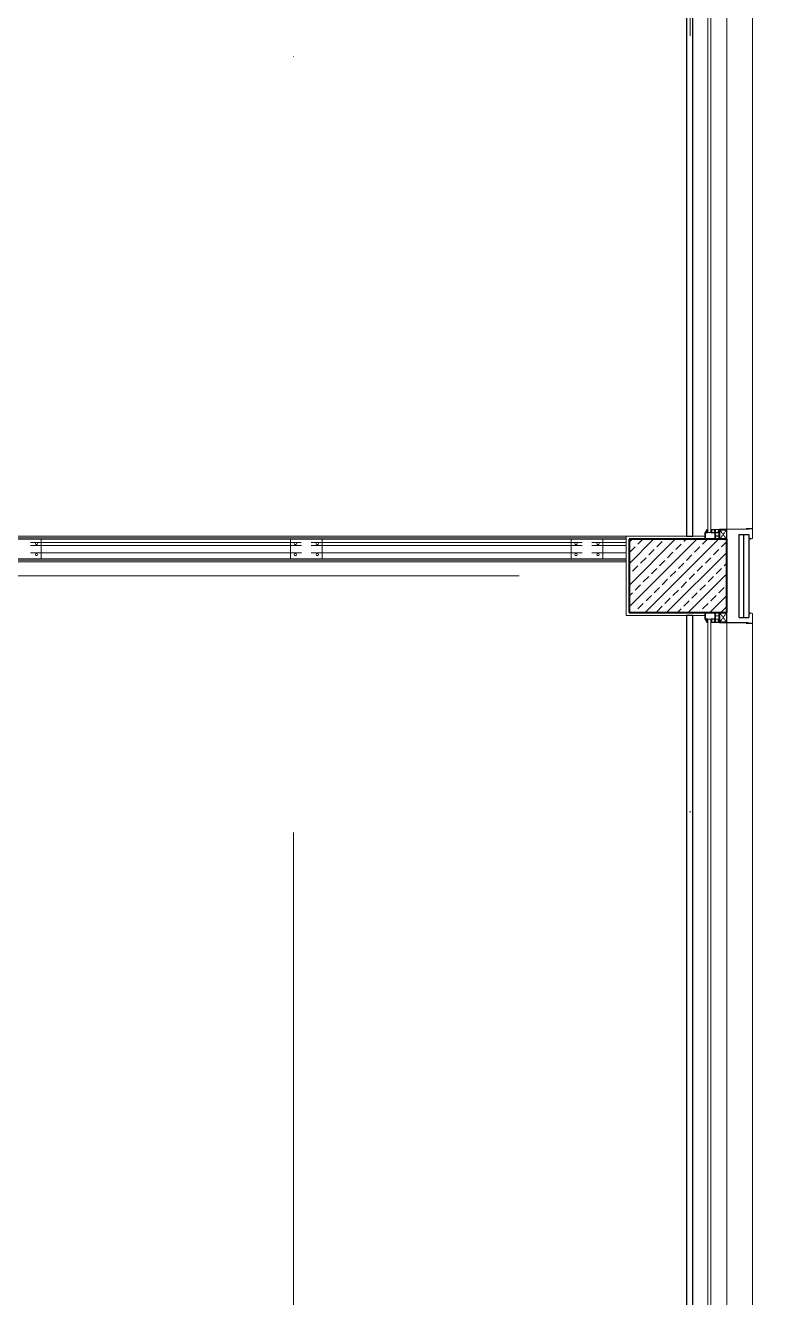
# Model space of a CAD drawing. Header units: centimetres. Extents: x 405464 to 563355, y 50011 to 66875.
# Drawn here: x 517754 to 518360, y 55779 to 56820 of the extents above; entities that cross this region are included whole.
import ezdxf
from ezdxf.enums import TextEntityAlignment as Align

# ---------------------------------------------------------------- set-up
doc = ezdxf.new("R2010")
doc.units = ezdxf.units.CM
doc.linetypes.add('DASHDOT', pattern=[25.4, 12.7, -6.35, 0, -6.35])
doc.linetypes.add('M00$0$CENTER', pattern=[50.8, 31.75, -6.35, 6.35, -6.35])
doc.layers.get('0').update_dxf_attribs({"lineweight": 9})
for name, color, linetype, lineweight in [('0-KRCN-MİMARİ-220526', 8, 'Continuous', 9), ('A_Aks', 30, 'DASHDOT', 9), ('A_Betonarme', 6, 'Continuous', 40), ('A_Betonarme_Tarama', 254, 'Continuous', 9), ('A_Pencere Doğrama-Ex', 140, 'Continuous', 15), ('DV_Alcipan_Ylt', 93, 'BATTING', 9), ('DV_Siva', 30, 'Continuous', 9), ('G_0.09', 254, 'Continuous', 9), ('G_0.13', 145, 'Continuous', 13), ('GC_Cephe_Sandvic_Panel', 151, 'Continuous', 25), ('M00$0$D_Merkez', 51, 'M00$0$CENTER', 13), ('M00$0$D_Profil', 155, 'Continuous', 15), ('M00_Mahal_No$0$MH_Alan', 51, 'Continuous', 9), ('MR_Korkuluk', 131, 'Continuous', 25)]:
    doc.layers.add(name, color=color, linetype=linetype, lineweight=lineweight)
doc.layers.add('DV_alçıpanel_duvar_yeni', color=1, linetype='Continuous', lineweight=20, true_color=0xff0000)
doc.layers.add('M_GOR-4', color=134, linetype='Continuous')
doc.styles.add('M00_Mahal_No$0$Kalin01', font='swissk.ttf')
doc.styles.add('M00_Mahal_No$0$Normal', font='swiss.ttf')
doc.styles.add('MAHAL', font='swissc.ttf')
doc.linetypes.add('BATTING', pattern='A,0.0001,-0.1,[134,ltypeshp.shx,S=0.1,R=0,X=-0.1,Y=0],-0.2,[134,ltypeshp.shx,S=0.1,R=180,X=0.1,Y=0],-0.1', length=0.4001)

# ---------------------------------------------------------------- blocks, each defined once
blk = doc.blocks.new('1_etap')
at = {"color": 8}
for p, q in [((1424.4, 4614.5), (1424.4, 4085.5)), ((1426.9, 4085.5), (1426.9, 4614.5)), ((1422.1, 4080.1), (1422.1, 4085.3)), ((1422.2, 4085.6), (1423.6, 4088)), ((1423, 4086.6), (1422.4, 4085.6)), ((1422.4, 4085.2), (1422.4, 4081)), ((1422.5, 4085.5), (1423.5, 4085.5)), ((1424.2, 4085.2), (1422.5, 4085.2)), ((1423.4, 4087.3), (1423.2, 4086.8)), ((1423.6, 4086.7), (1423.6, 4087.3)), ((1423.6, 4085.6), (1423.6, 4086.4)), ((1423.7, 4088), (1424, 4088)), ((1423.8, 4087.8), (1423.8, 4087.1)), ((1423.8, 4086.8), (1423.8, 4085.5)), ((1423.9, 4087.8), (1423.9, 4087.8)), ((1423.9, 4087.8), (1423.9, 4087.8)), ((1423.9, 4087.8), (1423.9, 4087.1)), ((1423.9, 4087.6), (1423.9, 4087.8)), ((1423.9, 4087.1), (1423.9, 4087.3)), ((1423.9, 4087.1), (1423.9, 4087.1)), ((1423.9, 4087.1), (1423.9, 4087.1)), ((1424, 4086.9), (1423.9, 4086.9)), ((1424, 4086.8), (1423.9, 4086.8)), ((1423.9, 4086.8), (1423.9, 4086.3)), ((1423.9, 4086.3), (1424, 4086.3)), ((1424, 4086.1), (1423.9, 4086.1)), ((1423.9, 4086.1), (1423.9, 4085.5)), ((1423.9, 4085.5), (1424, 4085.5)), ((1423.9, 4085.5), (1424, 4085.5)), ((1424.4, 4087.9), (1424, 4087.6)), ((1424, 4087.7), (1424, 4087.8)), ((1424, 4087.7), (1424, 4087.7)), ((1424, 4087.3), (1424.4, 4087)), ((1424, 4087.2), (1424, 4087.2)), ((1424, 4087.1), (1424, 4087.2)), ((1424, 4086.5), (1424, 4086.8)), ((1424, 4086.7), (1424, 4086.8)), ((1424.3, 4086.5), (1424, 4086.5)), ((1424, 4085.9), (1424.3, 4085.9)), ((1424, 4085.5), (1424, 4085.8)), ((1424, 4085.5), (1424, 4085.7)), ((1424.1, 4087.9), (1424.1, 4087.7)), ((1424.1, 4087.2), (1424.1, 4087.1)), ((1424.1, 4087), (1424.2, 4087)), ((1424.2, 4086.6), (1424.1, 4086.6)), ((1424.1, 4086.2), (1424.1, 4086.1)), ((1424.1, 4085.8), (1424.2, 4085.8)), ((1424.2, 4086.9), (1424.2, 4086.7)), ((1424.2, 4085.7), (1424.2, 4085.5)), ((1424.2, 4085.5), (1424.2, 4085.5)), ((1424.2, 4085.5), (1424.2, 4085.2)), ((1424.4, 4085.5), (1426.9, 4085.5)), ((1427.4, 4087.6), (1427, 4087.9)), ((1427, 4087), (1427.4, 4087.3)), ((1427.1, 4086.7), (1427.1, 4086.9)), ((1427.3, 4086.5), (1427.1, 4086.5)), ((1427.1, 4085.9), (1427.3, 4085.9)), ((1427.1, 4085.5), (1427.1, 4085.7)), ((1427.1, 4085.5), (1427.1, 4085.5)), ((1427.1, 4085.2), (1427.1, 4085.5)), ((1430.2, 4085.2), (1427.1, 4085.2)), ((1427.2, 4087), (1427.2, 4087)), ((1427.3, 4086.6), (1427.2, 4086.6)), ((1427.2, 4085.8), (1427.3, 4085.8)), ((1427.3, 4088), (1430.5, 4088)), ((1427.3, 4087.7), (1427.3, 4087.9)), ((1427.3, 4087.7), (1427.3, 4087.7)), ((1427.3, 4087.2), (1427.3, 4087.2)), ((1427.3, 4087.1), (1427.3, 4087.2)), ((1427.5, 4086.9), (1427.3, 4086.9)), ((1427.3, 4086.8), (1427.3, 4086.7)), ((1427.3, 4086.3), (1427.5, 4086.3)), ((1427.3, 4086.1), (1427.3, 4086.3)), ((1427.5, 4086.1), (1427.3, 4086.1)), ((1427.3, 4085.7), (1427.3, 4085.5)), ((1427.3, 4085.5), (1427.5, 4085.5)), ((1427.5, 4087.8), (1427.4, 4087.8)), ((1427.5, 4087.8), (1427.4, 4087.8)), ((1427.4, 4087.8), (1427.4, 4087.7)), ((1427.4, 4087.8), (1427.4, 4087.6)), ((1427.4, 4087.3), (1427.4, 4087.1)), ((1427.4, 4087.2), (1427.4, 4087.1)), ((1427.4, 4087.1), (1427.5, 4087.1)), ((1427.4, 4087.1), (1427.5, 4087.1)), ((1427.5, 4086.8), (1427.4, 4086.8)), ((1427.4, 4086.8), (1427.4, 4086.5)), ((1427.4, 4085.9), (1427.4, 4085.5)), ((1427.4, 4085.5), (1427.5, 4085.5)), ((1427.5, 4087.1), (1427.5, 4087.8)), ((1427.5, 4087.1), (1427.5, 4087.8)), ((1427.5, 4086.3), (1427.5, 4086.8)), ((1427.5, 4085.5), (1427.5, 4086.8)), ((1427.5, 4085.5), (1427.5, 4086.1)), ((1427.7, 4087.7), (1427.7, 4085.6)), ((1429.7, 4087.8), (1427.8, 4087.8)), ((1427.8, 4085.5), (1429.7, 4085.5)), ((1429.8, 4087.1), (1430, 4087.1)), ((1429.8, 4085.5), (1429.8, 4087.1)), ((1430.5, 4086.9), (1430, 4086.9)), ((1430, 4086.9), (1430, 4085.5)), ((1430, 4085.5), (1430.3, 4085.5)), ((1430.1, 4087.2), (1430.1, 4087.2)), ((1430.5, 4086.2), (1430.1, 4086.2)), ((1430.1, 4086.2), (1430.1, 4085.6)), ((1430.1, 4085.6), (1430.2, 4085.6)), ((1430.3, 4086.1), (1430.5, 4086.1)), ((1430.3, 4085.6), (1430.3, 4086)), ((1430.3, 4081), (1430.3, 4085.2)), ((1430.4, 4086), (1430.5, 4086)), ((1430.4, 4085.5), (1430.4, 4085.9)), ((1430.6, 4087.9), (1430.6, 4086.3)), ((1430.6, 4086), (1430.6, 4080.1)), ((1433.5, 4088), (1430.7, 4088)), ((1430.7, 4085.6), (1430.7, 4087.8)), ((1430.7, 4082.8), (1430.7, 4085.2)), ((1430.7, 4080.2), (1430.7, 4082.5)), ((1430.8, 4087.9), (1433.4, 4087.9)), ((1432.8, 4085.5), (1430.8, 4085.5)), ((1430.8, 4085.4), (1433.2, 4085.4)), ((1433.4, 4082.7), (1430.8, 4082.7)), ((1430.8, 4082.6), (1433.4, 4082.6)), ((1433.4, 4087), (1432.9, 4087)), ((1432.9, 4087), (1432.9, 4085.5)), ((1433, 4086.9), (1433.5, 4086.9)), ((1433, 4085.5), (1433, 4086.9)), ((1433.3, 4085.5), (1433, 4085.5)), ((1433.2, 4085.4), (1433.2, 4085.4)), ((1433.2, 4085.4), (1433.4, 4085.4)), ((1433.5, 4086), (1433.4, 4086)), ((1433.4, 4085.9), (1433.4, 4085.5)), ((1433.5, 4087.8), (1433.5, 4087.1)), ((1433.5, 4085.3), (1433.5, 4082.8)), ((1433.5, 4082.5), (1433.5, 4080.2)), ((1433.6, 4088), (1433.6, 4085.9)), ((1433.6, 4087), (1433.6, 4087.9)), ((1433.6, 4080.1), (1433.6, 4085.9)), ((1457.5, 4088.3), (1433.9, 4088.3)), ((1433.9, 4088.3), (1433.9, 4083.2)), ((1433.9, 4083.2), (1434, 4083.2)), ((1434, 4083.2), (1434, 4088.2)), ((1434, 4088.2), (1457.5, 4088.2)), ((1455.8, 4088.5), (1455.8, 4088.4)), ((1461, 4088.7), (1455.9, 4088.7)), ((1460.9, 4088.6), (1455.9, 4088.6)), ((1455.9, 4088.5), (1455.9, 4088.4)), ((1455.9, 4088.4), (1456.8, 4088.4)), ((1455.9, 4088.3), (1456.8, 4088.3)), ((1457.5, 4088.6), (1456.2, 4088.6)), ((1456.2, 4088.4), (1456.2, 4088.6)), ((1456.2, 4088.4), (1457.5, 4088.4)), ((1456.8, 4088.4), (1456.8, 4088.3)), ((1457.5, 4088.4), (1457.5, 4088.3)), ((1457.6, 4088.3), (1457.6, 4088.4)), ((1458, 4082.8), (1458, 4080.3)), ((1458.1, 4082.8), (1458, 4082.8)), ((1458.1, 4082.8), (1458.1, 4080.3)), ((1460.9, 4080.8), (1460.9, 4088.6)), ((1461, 4080.7), (1461, 4088.7)), ((1430.5, 4080), (1422.2, 4080)), ((1423.1, 4080.4), (1425.6, 4080.4)), ((1425.6, 4080.4), (1425.6, 4080.3)), ((1425.6, 4080.4), (1429.6, 4080.4)), ((1425.6, 4080.3), (1425.6, 4080.4)), ((1430.7, 4080), (1433.5, 4080)), ((1433.4, 4080.1), (1430.8, 4080.1)), ((1458, 4080), (1458.1, 4079.9)), ((1459.1, 4080.5), (1458.1, 4080.2)), ((1458.2, 4079.9), (1460.9, 4080.8)), ((1458.2, 4080.3), (1459.5, 4080.8)), ((1458.2, 4080.2), (1459.6, 4080.7)), ((1459.1, 4080.4), (1458.2, 4080.1)), ((1458.2, 4080), (1458.2, 4079.9)), ((1458.3, 4079.8), (1461, 4080.7)), ((1459.6, 4080.5), (1458.7, 4080.2)), ((1459.6, 4080.4), (1458.7, 4080.1)), ((1458.7, 4080.1), (1458.7, 4080.2)), ((1459.1, 4080.4), (1459.1, 4080.5)), ((1459.6, 4080.6), (1459.6, 4080.5)), ((1459.7, 4080.7), (1459.7, 4080.6)), ((1422.1, 4014.7), (1422.1, 4019.9)), ((1422.2, 4020), (1430.5, 4020)), ((1425.6, 4019.6), (1423.1, 4019.6)), ((1425.6, 4019.6), (1425.6, 4019.7)), ((1425.6, 4019.7), (1425.6, 4019.6)), ((1429.6, 4019.6), (1425.6, 4019.6)), ((1430.6, 4014), (1430.6, 4019.9)), ((1430.7, 4020), (1433.5, 4020)), ((1430.7, 4019.8), (1430.7, 4017.5)), ((1433.4, 4019.9), (1430.8, 4019.9)), ((1433.5, 4017.5), (1433.5, 4019.8)), ((1433.6, 4019.9), (1433.6, 4014)), ((1458, 4020), (1458.1, 4020.1)), ((1458, 4017.2), (1458, 4019.6)), ((1459.1, 4019.5), (1458.1, 4019.8)), ((1458.1, 4017.2), (1458.1, 4019.6)), ((1458.2, 4019.9), (1458.2, 4020)), ((1458.2, 4020), (1460.9, 4019.2)), ((1459.1, 4019.6), (1458.2, 4019.9)), ((1458.2, 4019.7), (1459.6, 4019.3)), ((1458.2, 4019.6), (1459.5, 4019.2)), ((1458.3, 4020.2), (1461, 4019.2)), ((1459.6, 4019.5), (1458.7, 4019.9)), ((1458.7, 4019.9), (1458.7, 4019.7)), ((1459.6, 4019.4), (1458.7, 4019.7)), ((1459.1, 4019.6), (1459.1, 4019.5)), ((1459.6, 4019.3), (1459.6, 4019.4)), ((1459.7, 4019.3), (1459.7, 4019.4)), ((1461, 4019.2), (1461, 4011.2)), ((1423.6, 4012), (1422.2, 4014.4)), ((1422.4, 4019), (1422.4, 4014.8)), ((1422.4, 4014.4), (1423, 4013.4)), ((1422.5, 4014.8), (1424.2, 4014.8)), ((1423.5, 4014.5), (1422.5, 4014.5)), ((1423.2, 4013.2), (1423.4, 4012.7)), ((1423.6, 4013.6), (1423.6, 4014.4)), ((1423.6, 4012.7), (1423.6, 4013.3)), ((1424, 4012), (1423.7, 4012)), ((1423.8, 4014.5), (1423.8, 4013.2)), ((1423.9, 4014.5), (1423.8, 4014.5)), ((1423.8, 4013.9), (1424, 4013.9)), ((1424, 4013.7), (1423.8, 4013.7)), ((1423.8, 4013.2), (1423.9, 4013.2)), ((1423.8, 4012.9), (1423.8, 4012.2)), ((1423.8, 4012.9), (1423.8, 4012.2)), ((1423.9, 4012.9), (1423.8, 4012.9)), ((1423.8, 4012.2), (1423.9, 4012.2)), ((1423.9, 4014.1), (1423.9, 4014.5)), ((1424, 4014.5), (1423.9, 4014.5)), ((1423.9, 4013.2), (1423.9, 4013.5)), ((1423.9, 4013.1), (1424, 4013.1)), ((1424.3, 4013), (1423.9, 4012.7)), ((1423.9, 4012.7), (1423.9, 4012.9)), ((1423.9, 4012.9), (1423.9, 4012.9)), ((1423.9, 4012.4), (1424.3, 4012.1)), ((1423.9, 4012.2), (1423.9, 4012.4)), ((1423.9, 4012.2), (1423.9, 4012.2)), ((1424, 4014.3), (1424, 4014.5)), ((1424.2, 4014.1), (1424, 4014.1)), ((1424, 4013.9), (1424, 4013.7)), ((1424, 4013.5), (1424.2, 4013.5)), ((1424, 4013.2), (1424, 4013.3)), ((1424, 4012.8), (1424, 4012.9)), ((1424, 4012.8), (1424, 4012.8)), ((1424, 4012.2), (1424, 4012.3)), ((1424, 4012.3), (1424, 4012.3)), ((1424.2, 4014.2), (1424.1, 4014.2)), ((1424.1, 4013.4), (1424.2, 4013.4)), ((1424.2, 4013), (1424.1, 4013)), ((1424.1, 4012.9), (1424.1, 4012.8)), ((1424.1, 4012.3), (1424.1, 4012)), ((1424.2, 4014.8), (1424.2, 4014.5)), ((1424.2, 4014.5), (1424.2, 4014.3)), ((1424.2, 4014.5), (1424.2, 4014.5)), ((1424.2, 4013.3), (1424.2, 4013.1)), ((1426.9, 4014.5), (1424.4, 4014.5)), ((1424.4, 4014.5), (1424.4, 3335.5)), ((1426.9, 3335.5), (1426.9, 4014.5)), ((1427.3, 4014.1), (1427, 4014.1)), ((1427, 4013.5), (1427.3, 4013.5)), ((1427.4, 4012.7), (1427, 4013)), ((1427, 4012.1), (1427.4, 4012.4)), ((1427.1, 4014.8), (1430.2, 4014.8)), ((1427.1, 4014.5), (1427.1, 4014.8)), ((1427.1, 4014.5), (1427.1, 4014.5)), ((1427.1, 4014.3), (1427.1, 4014.5)), ((1427.1, 4013.1), (1427.1, 4013.3)), ((1427.3, 4014.2), (1427.2, 4014.2)), ((1427.2, 4013.4), (1427.3, 4013.4)), ((1427.2, 4013), (1427.2, 4013)), ((1427.5, 4014.5), (1427.3, 4014.5)), ((1427.5, 4014.5), (1427.3, 4014.5)), ((1427.3, 4014.5), (1427.3, 4014.3)), ((1427.3, 4014.5), (1427.3, 4014.2)), ((1427.3, 4013.9), (1427.5, 4013.9)), ((1427.3, 4013.7), (1427.3, 4013.9)), ((1427.5, 4013.7), (1427.3, 4013.7)), ((1427.3, 4013.5), (1427.3, 4013.2)), ((1427.3, 4013.3), (1427.3, 4013.2)), ((1427.3, 4013.2), (1427.5, 4013.2)), ((1427.3, 4013.1), (1427.5, 4013.1)), ((1427.3, 4012.8), (1427.3, 4012.9)), ((1427.3, 4012.8), (1427.3, 4012.8)), ((1427.3, 4012.3), (1427.3, 4012.3)), ((1427.3, 4012), (1427.3, 4012.3)), ((1430.5, 4012), (1427.3, 4012)), ((1427.5, 4012.9), (1427.4, 4012.9)), ((1427.5, 4012.9), (1427.4, 4012.9)), ((1427.4, 4012.9), (1427.4, 4012.8)), ((1427.4, 4012.9), (1427.4, 4012.7)), ((1427.4, 4012.4), (1427.4, 4012.2)), ((1427.4, 4012.3), (1427.4, 4012.2)), ((1427.4, 4012.2), (1427.5, 4012.2)), ((1427.4, 4012.2), (1427.5, 4012.2)), ((1427.5, 4013.9), (1427.5, 4014.5)), ((1427.5, 4013.2), (1427.5, 4014.5)), ((1427.5, 4013.2), (1427.5, 4013.7)), ((1427.5, 4012.2), (1427.5, 4012.9)), ((1427.5, 4012.2), (1427.5, 4012.9)), ((1427.7, 4014.4), (1427.7, 4012.3)), ((1429.7, 4014.5), (1427.8, 4014.5)), ((1427.8, 4012.2), (1429.7, 4012.2)), ((1429.8, 4012.9), (1429.8, 4014.5)), ((1430, 4012.9), (1429.8, 4012.9)), ((1430.3, 4014.5), (1430, 4014.5)), ((1430, 4014.5), (1430, 4013.1)), ((1430, 4013.1), (1430.5, 4013.1)), ((1430.1, 4014.4), (1430.2, 4014.4)), ((1430.1, 4013.8), (1430.1, 4014.4)), ((1430.5, 4013.7), (1430.1, 4013.7)), ((1430.1, 4012.8), (1430.1, 4012.8)), ((1430.3, 4014.8), (1430.3, 4019)), ((1430.3, 4014.4), (1430.3, 4014)), ((1430.3, 4013.9), (1430.5, 4013.9)), ((1430.4, 4014), (1430.4, 4014.5)), ((1430.5, 4014), (1430.4, 4014)), ((1430.6, 4012.1), (1430.6, 4013.7)), ((1430.7, 4017.2), (1430.7, 4014.8)), ((1430.7, 4014.4), (1430.7, 4012.2)), ((1433.5, 4012), (1430.7, 4012)), ((1430.8, 4017.4), (1433.4, 4017.4)), ((1433.4, 4017.3), (1430.8, 4017.3)), ((1430.8, 4014.6), (1433.2, 4014.6)), ((1432.8, 4014.5), (1430.8, 4014.5)), ((1430.8, 4012.1), (1433.4, 4012.1)), ((1432.9, 4013), (1432.9, 4014.5)), ((1433.4, 4013), (1432.9, 4013)), ((1433.3, 4014.5), (1433, 4014.5)), ((1433, 4014.5), (1433, 4013.1)), ((1433, 4013.1), (1433.5, 4013.1)), ((1433.2, 4014.6), (1433.2, 4014.6)), ((1433.2, 4014.6), (1433.4, 4014.6)), ((1433.4, 4014), (1433.4, 4014.5)), ((1433.5, 4014), (1433.4, 4014)), ((1433.5, 4014.7), (1433.5, 4017.2)), ((1433.5, 4012.2), (1433.5, 4012.9)), ((1433.6, 4012), (1433.6, 4014)), ((1433.6, 4013), (1433.6, 4012.1)), ((1433.9, 4011.7), (1433.9, 4016.8)), ((1433.9, 4016.8), (1434, 4016.8)), ((1457.5, 4011.7), (1433.9, 4011.7)), ((1434, 4016.8), (1434, 4011.8)), ((1434, 4011.8), (1457.5, 4011.8)), ((1455.8, 4011.4), (1455.8, 4011.5)), ((1455.9, 4011.6), (1456.8, 4011.6)), ((1455.9, 4011.4), (1455.9, 4011.5)), ((1455.9, 4011.5), (1456.8, 4011.5)), ((1460.9, 4011.4), (1455.9, 4011.4)), ((1461, 4011.2), (1455.9, 4011.2)), ((1456.2, 4011.5), (1457.5, 4011.5)), ((1456.2, 4011.5), (1456.2, 4011.4)), ((1457.5, 4011.4), (1456.2, 4011.4)), ((1456.8, 4011.5), (1456.8, 4011.6)), ((1457.5, 4011.5), (1457.5, 4011.6)), ((1457.6, 4011.6), (1457.6, 4011.5)), ((1458.1, 4017.2), (1458, 4017.2)), ((1460.9, 4019.2), (1460.9, 4011.4))]:
    blk.add_line(p, q, dxfattribs=at)
at = {"color": 8, "linetype": 'DASHDOT', "ltscale": 100}
blk.add_line((1461, 4142.7), (1461, 4118.4), dxfattribs=at)
at = {"color": 8, "linetype": 'Continuous'}
for p, q in [((1422.1, 4081.7), (1422.4, 4081.3)), ((1423.4, 4080.4), (1423.8, 4080))]:
    blk.add_line(p, q, dxfattribs=at)
at = {"color": 8, "ltscale": 40}
for points in [[(1440, 4087.9), (1440, 4079.9), (1434, 4079.9), (1434, 4087.9)], [(1440, 4012), (1440, 4020), (1434, 4020), (1434, 4012)]]:
    blk.add_lwpolyline(points, close=True, dxfattribs=at)
at = {"color": 8}
for centre, radius, start, end in [((1422.6, 4085.3), 0.5, 149.04, 180), ((1422.5, 4085.6), 0.1, 149.04, 270), ((1422.5, 4085.2), 0.1, 90, 180), ((1423, 4086.5), 0.05, 67.6639, 149.04), ((1423.4, 4086.7), 0.25, 149.04, 193.2615), ((1423.1, 4086.6), 0.05, 247.6639, 13.2615), ((1423.5, 4087.3), 0.1, 0, 149.04), ((1423.6, 4086.5), 0.05, 135.5068, 261.9522), ((1423.5, 4085.6), 0.1, 270, 0), ((1423.7, 4087.9), 0.1, 90, 149.04), ((1423.4, 4086.7), 0.25, 315.5068, 0), ((1423.6, 4086.4), 0.05, 0, 81.9522), ((1423.9, 4087.8), 0.03, 90, 180), ((1423.9, 4087.1), 0.03, 180, 270), ((1423.9, 4086.8), 0.03, 90, 180), ((1423.9, 4085.5), 0.03, 180, 270), ((1423.9, 4087.8), 0.03, 0, 90), ((1424, 4087.6), 0.02, 180, 305), ((1424, 4087.3), 0.02, 55, 180), ((1423.9, 4087.1), 0.03, 270, 0), ((1424, 4087.9), 0.05, 0, 90), ((1424, 4087.7), 0.03, 180, 270), ((1424, 4087.7), 0.03, 270, 0), ((1424, 4087.2), 0.03, 0, 90), ((1424, 4087.2), 0.03, 90, 180), ((1424, 4086.8), 0.03, 0, 90), ((1424.1, 4086.7), 0.03, 180, 270), ((1424, 4086.5), 0.03, 180, 270), ((1424, 4086.2), 0.03, 0, 90), ((1424, 4086.1), 0.03, 270, 0), ((1424, 4085.8), 0.03, 90, 180), ((1424.1, 4085.7), 0.03, 90, 180), ((1424, 4085.5), 0.03, 270, 0), ((1424.2, 4087.1), 0.1, 180, 225), ((1424.1, 4086.9), 0.05, 0, 45), ((1424.2, 4086.7), 0.03, 270, 0), ((1424.2, 4085.7), 0.03, 0, 90), ((1422.3, 4086.2), 2, 351.3731, 8.6269), ((1424.4, 4087.8), 0.02, 16.0828, 125), ((1423, 4087.4), 1.5, 343.9172, 16.0828), ((1424.4, 4087), 0.02, 235, 343.9172), ((1428.4, 4087.4), 1.5, 163.9172, 196.0828), ((1427, 4087.8), 0.02, 55, 163.9172), ((1427, 4087), 0.02, 196.0828, 305), ((1429, 4086.2), 2, 171.3731, 188.6269), ((1427.2, 4086.9), 0.05, 135, 180), ((1427.2, 4086.7), 0.03, 180, 270), ((1427.2, 4085.7), 0.03, 90, 180), ((1427.2, 4087.1), 0.1, 315, 0), ((1427.3, 4087.9), 0.05, 90, 180), ((1427.3, 4087.7), 0.03, 180, 270), ((1427.3, 4087.7), 0.03, 270, 0), ((1427.3, 4087.2), 0.03, 0, 90), ((1427.3, 4087.2), 0.03, 90, 180), ((1427.3, 4086.8), 0.03, 90, 180), ((1427.3, 4086.7), 0.03, 270, 0), ((1427.3, 4086.5), 0.03, 270, 0), ((1427.3, 4086.3), 0.03, 90, 180), ((1427.3, 4086.1), 0.03, 180, 270), ((1427.3, 4085.9), 0.03, 0, 90), ((1427.3, 4085.7), 0.03, 0, 90), ((1427.3, 4085.5), 0.03, 180, 270), ((1427.4, 4087.8), 0.03, 90, 180), ((1427.4, 4087.6), 0.02, 235, 0), ((1427.4, 4087.3), 0.02, 0, 125), ((1427.4, 4087.1), 0.03, 180, 270), ((1427.5, 4087.8), 0.03, 0, 90), ((1427.5, 4087.1), 0.03, 270, 0), ((1427.5, 4086.8), 0.03, 0, 90), ((1427.5, 4085.5), 0.03, 270, 0), ((1427.8, 4087.7), 0.1, 90, 180), ((1427.8, 4085.6), 0.1, 180, 270), ((1429.7, 4087.8), 0.05, 333.6122, 90), ((1430.1, 4087.6), 0.4, 153.6122, 180), ((1429.8, 4087.6), 0.075, 180, 0), ((1429.7, 4085.5), 0.05, 270, 0), ((1429.8, 4087.1), 0.05, 90, 180), ((1430.1, 4087.6), 0.25, 270, 180), ((1430, 4087.2), 0.05, 270, 0), ((1430, 4086.9), 0.05, 90, 180), ((1430, 4085.5), 0.05, 180, 270), ((1430.1, 4087.2), 0.075, 90, 180), ((1430.1, 4086.2), 0.05, 90, 180), ((1430.1, 4085.6), 0.05, 180, 270), ((1430.2, 4085.6), 0.05, 270, 0), ((1430.2, 4085.2), 0.1, 0, 90), ((1430.3, 4086), 0.05, 90, 180), ((1430.3, 4085.5), 0.05, 270, 0), ((1430.4, 4085.9), 0.05, 90, 180), ((1430.5, 4087.9), 0.1, 0, 90), ((1430.5, 4087), 0.05, 270, 0), ((1430.5, 4086.3), 0.05, 270, 0), ((1430.5, 4086), 0.05, 0, 90), ((1430.5, 4085.9), 0.05, 0, 90), ((1430.7, 4087.9), 0.1, 90, 180), ((1430.8, 4087.8), 0.1, 90, 180), ((1430.8, 4085.6), 0.1, 180, 270), ((1430.8, 4085.2), 0.1, 90, 180), ((1430.8, 4082.8), 0.1, 180, 270), ((1430.8, 4082.5), 0.1, 90, 180), ((1432.8, 4085.5), 0.05, 270, 0), ((1432.9, 4087), 0.05, 90, 180), ((1433, 4086.9), 0.05, 90, 180), ((1433, 4085.5), 0.05, 180, 270), ((1433.2, 4085.4), 0.015, 180, 0), ((1433.2, 4085.4), 0.015, 180, 0), ((1433.3, 4085.5), 0.05, 270, 0), ((1433.4, 4087.8), 0.1, 0, 90), ((1433.4, 4087.1), 0.05, 270, 0), ((1433.4, 4085.9), 0.05, 90, 180), ((1433.4, 4085.3), 0.05, 0, 90), ((1433.4, 4082.8), 0.1, 270, 0), ((1433.4, 4082.5), 0.1, 0, 90), ((1433.5, 4087.9), 0.1, 0, 90), ((1433.5, 4087), 0.05, 270, 0), ((1433.5, 4085.9), 0.05, 0, 90), ((1455.9, 4088.5), 0.15, 90, 180), ((1455.9, 4088.4), 0.15, 180, 270), ((1455.9, 4088.5), 0.03, 90, 180), ((1455.9, 4088.4), 0.03, 180, 270), ((1457.5, 4088.4), 0.15, 360, 90), ((1457.5, 4088.4), 0.03, 360, 90), ((1457.5, 4088.3), 0.03, 270, 0), ((1457.5, 4088.3), 0.15, 270, 0), ((1422.2, 4080.1), 0.1, 180, 270), ((1422.5, 4081), 0.05, 180, 296.3878), ((1422.7, 4080.6), 0.25, 90, 0), ((1422.7, 4080.6), 0.4, 90, 116.3878), ((1422.7, 4080.9), 0.075, 270, 90), ((1423, 4080.6), 0.075, 0, 180), ((1422.7, 4080.6), 0.4, 333.6122, 0), ((1423.1, 4080.4), 0.05, 153.6122, 270), ((1429.7, 4080.6), 0.075, 0, 180), ((1430, 4080.6), 0.4, 180, 206.3878), ((1429.6, 4080.4), 0.05, 270, 26.3878), ((1430, 4080.6), 0.25, 180, 90), ((1430, 4080.6), 0.4, 63.6122, 90), ((1430, 4080.9), 0.075, 90, 270), ((1430.2, 4081), 0.05, 243.6122, 0), ((1430.5, 4080.1), 0.1, 270, 0), ((1430.7, 4080.1), 0.1, 180, 270), ((1430.8, 4080.2), 0.1, 180, 270), ((1433.4, 4080.2), 0.1, 270, 0), ((1433.5, 4080.1), 0.1, 270, 0), ((1458.1, 4080.3), 0.15, 180, 288.4349), ((1458.2, 4080), 0.15, 108.4349, 198.4349), ((1458.1, 4080.3), 0.03, 180, 288.4349), ((1458.2, 4079.9), 0.15, 198.4349, 288.4349), ((1458.2, 4080), 0.03, 108.4349, 198.4349), ((1458.2, 4079.9), 0.03, 198.4349, 288.4349), ((1459.6, 4080.6), 0.15, 18.4349, 108.4349), ((1459.6, 4080.6), 0.03, 18.4349, 108.4349), ((1459.6, 4080.5), 0.15, 288.4349, 18.4349), ((1459.6, 4080.5), 0.03, 288.4349, 18.4349), ((1422.2, 4019.9), 0.1, 90, 180), ((1422.7, 4019.4), 0.25, 0, 270), ((1423, 4019.4), 0.075, 180, 0), ((1422.7, 4019.4), 0.4, 0, 26.3878), ((1423.1, 4019.6), 0.05, 90, 206.3878), ((1430, 4019.4), 0.4, 153.6122, 180), ((1429.6, 4019.6), 0.05, 333.6122, 90), ((1429.7, 4019.4), 0.075, 180, 0), ((1430, 4019.4), 0.25, 270, 180), ((1430.5, 4019.9), 0.1, 0, 90), ((1430.7, 4019.9), 0.1, 90, 180), ((1430.8, 4019.8), 0.1, 90, 180), ((1433.4, 4019.8), 0.1, 0, 90), ((1433.5, 4019.9), 0.1, 0, 90), ((1458.2, 4019.9), 0.15, 161.5651, 251.5651), ((1458.1, 4019.6), 0.15, 71.5651, 180), ((1458.2, 4020), 0.15, 71.5651, 161.5651), ((1458.1, 4019.6), 0.03, 71.5651, 180), ((1458.2, 4020), 0.03, 71.5651, 161.5651), ((1458.2, 4019.9), 0.03, 161.5651, 251.5651), ((1459.6, 4019.3), 0.15, 251.5651, 341.5651), ((1459.6, 4019.4), 0.15, 341.5651, 71.5651), ((1459.6, 4019.4), 0.03, 341.5651, 71.5651), ((1459.6, 4019.3), 0.03, 251.5651, 341.5651), ((1422.6, 4014.7), 0.5, 180, 210.96), ((1422.5, 4019), 0.05, 63.6122, 180), ((1422.5, 4014.8), 0.1, 180, 270), ((1422.5, 4014.4), 0.1, 90, 210.96), ((1422.7, 4019.4), 0.4, 243.6122, 270), ((1422.7, 4019.1), 0.075, 270, 90), ((1423, 4013.5), 0.05, 210.96, 292.3361), ((1423.1, 4013.4), 0.05, 346.7385, 112.3361), ((1423.4, 4013.3), 0.25, 166.7385, 210.96), ((1423.5, 4012.7), 0.1, 210.96, 0), ((1423.5, 4014.4), 0.1, 0, 90), ((1423.6, 4013.5), 0.05, 98.0478, 224.4932), ((1423.6, 4013.6), 0.05, 278.0478, 0), ((1423.4, 4013.3), 0.25, 0, 44.4932), ((1423.7, 4012.1), 0.1, 210.96, 270), ((1423.9, 4014.5), 0.03, 90, 180), ((1423.9, 4013.2), 0.03, 180, 270), ((1423.9, 4012.9), 0.03, 90, 180), ((1423.9, 4012.2), 0.03, 180, 270), ((1424, 4014.1), 0.03, 180, 270), ((1424, 4013.5), 0.03, 90, 180), ((1423.9, 4012.9), 0.03, 0, 90), ((1423.9, 4012.7), 0.02, 180, 305), ((1423.9, 4012.4), 0.02, 55, 180), ((1423.9, 4012.2), 0.03, 270, 0), ((1424, 4014.5), 0.03, 0, 90), ((1424.1, 4014.3), 0.03, 180, 270), ((1424, 4013.9), 0.03, 0, 90), ((1424, 4013.7), 0.03, 270, 0), ((1424.1, 4013.3), 0.03, 90, 180), ((1424, 4013.2), 0.03, 270, 0), ((1424, 4012.8), 0.03, 180, 270), ((1424, 4012.8), 0.03, 270, 0), ((1424, 4012.3), 0.03, 0, 90), ((1424, 4012.3), 0.03, 90, 180), ((1424, 4012), 0.05, 270, 0), ((1424.2, 4012.9), 0.1, 135, 180), ((1424.2, 4014.3), 0.03, 270, 0), ((1422.3, 4013.8), 2, 351.3731, 8.6269), ((1424.2, 4013.3), 0.03, 0, 90), ((1424.1, 4013.1), 0.05, 315, 0), ((1424.3, 4013), 0.02, 16.0906, 125), ((1424.3, 4012.2), 0.02, 235, 343.9094), ((1422.9, 4012.6), 1.5, 343.9094, 16.0906), ((1426.9, 4013), 0.02, 55, 163.9094), ((1428.4, 4012.6), 1.5, 163.9094, 196.0906), ((1426.9, 4012.2), 0.02, 196.0906, 305), ((1429, 4013.8), 2, 171.3731, 188.6269), ((1427.2, 4014.3), 0.03, 180, 270), ((1427.2, 4013.3), 0.03, 90, 180), ((1427.2, 4013.1), 0.05, 180, 225), ((1427.2, 4012.9), 0.1, 0, 45), ((1427.3, 4014.5), 0.03, 90, 180), ((1427.3, 4014.3), 0.03, 270, 0), ((1427.3, 4014.2), 0.03, 270, 0), ((1427.3, 4013.9), 0.03, 90, 180), ((1427.3, 4013.7), 0.03, 180, 270), ((1427.3, 4013.5), 0.03, 0, 90), ((1427.3, 4013.3), 0.03, 0, 90), ((1427.3, 4013.2), 0.03, 180, 270), ((1427.3, 4012.8), 0.03, 180, 270), ((1427.3, 4012.8), 0.03, 270, 0), ((1427.3, 4012.3), 0.03, 0, 90), ((1427.3, 4012.3), 0.03, 90, 180), ((1427.3, 4012), 0.05, 180, 270), ((1427.4, 4012.9), 0.03, 90, 180), ((1427.4, 4012.7), 0.02, 235, 0), ((1427.4, 4012.4), 0.02, 0, 125), ((1427.4, 4012.2), 0.03, 180, 270), ((1427.5, 4014.5), 0.03, 0, 90), ((1427.5, 4013.2), 0.03, 270, 0), ((1427.5, 4012.9), 0.03, 0, 90), ((1427.5, 4012.2), 0.03, 270, 0), ((1427.8, 4014.4), 0.1, 90, 180), ((1427.8, 4012.3), 0.1, 180, 270), ((1429.7, 4014.5), 0.05, 0, 90), ((1429.8, 4012.4), 0.075, 0, 180), ((1430.1, 4012.4), 0.4, 180, 206.3878), ((1429.7, 4012.2), 0.05, 270, 26.3878), ((1429.8, 4012.9), 0.05, 180, 270), ((1430.1, 4012.4), 0.25, 180, 90), ((1430, 4019.1), 0.075, 90, 270), ((1430, 4019.4), 0.4, 270, 296.3878), ((1430, 4014.5), 0.05, 90, 180), ((1430, 4013.1), 0.05, 180, 270), ((1430, 4012.8), 0.05, 0, 90), ((1430.1, 4014.4), 0.05, 90, 180), ((1430.1, 4013.8), 0.05, 180, 270), ((1430.1, 4012.8), 0.075, 180, 270), ((1430.2, 4019), 0.05, 0, 116.3878), ((1430.2, 4014.8), 0.1, 270, 0), ((1430.2, 4014.4), 0.05, 0, 90), ((1430.3, 4014.5), 0.05, 0, 90), ((1430.3, 4014), 0.05, 180, 270), ((1430.4, 4014), 0.05, 180, 270), ((1430.5, 4014), 0.05, 270, 0), ((1430.5, 4014), 0.05, 270, 0), ((1430.5, 4013.7), 0.05, 0, 90), ((1430.5, 4013), 0.05, 0, 90), ((1430.5, 4012.1), 0.1, 270, 0), ((1430.7, 4012.1), 0.1, 180, 270), ((1430.8, 4017.5), 0.1, 180, 270), ((1430.8, 4017.2), 0.1, 90, 180), ((1430.8, 4014.8), 0.1, 180, 270), ((1430.8, 4014.4), 0.1, 90, 180), ((1430.8, 4012.2), 0.1, 180, 270), ((1432.8, 4014.5), 0.05, 0, 90), ((1432.9, 4013), 0.05, 180, 270), ((1433, 4014.5), 0.05, 90, 180), ((1433, 4013.1), 0.05, 180, 270), ((1433.2, 4014.6), 0.015, 0, 180), ((1433.2, 4014.6), 0.015, 0, 180), ((1433.3, 4014.5), 0.05, 0, 90), ((1433.4, 4017.5), 0.1, 270, 0), ((1433.4, 4017.2), 0.1, 0, 90), ((1433.4, 4014.7), 0.05, 270, 0), ((1433.4, 4014), 0.05, 180, 270), ((1433.4, 4012.9), 0.05, 0, 90), ((1433.4, 4012.2), 0.1, 270, 0), ((1433.5, 4014), 0.05, 270, 0), ((1433.5, 4013), 0.05, 0, 90), ((1433.5, 4012.1), 0.1, 270, 0), ((1455.9, 4011.5), 0.15, 90, 180), ((1455.9, 4011.4), 0.15, 180, 270), ((1455.9, 4011.5), 0.03, 90, 180), ((1455.9, 4011.4), 0.03, 180, 270), ((1457.5, 4011.6), 0.15, 360, 90), ((1457.5, 4011.6), 0.03, 360, 90), ((1457.5, 4011.5), 0.03, 270, 0), ((1457.5, 4011.5), 0.15, 270, 0)]:
    blk.add_arc(centre, radius, start, end, dxfattribs=at)
at = {"layer": 'A_Aks', "color": 8, "ltscale": 100}
for p, q in [((1085, 2570), (1085, 5067)), ((1410, -588.1), (1410, 5067)), ((1410, -588.1), (1410, 5067)), ((0, 4050), (1911.9, 4050)), ((0, 4050), (1911.9, 4050))]:
    blk.add_line(p, q, dxfattribs=at)
at = {"layer": 'A_Betonarme', "color": 8}
for p, q in [((1440, 4080), (1360, 4080)), ((1360, 4080), (1360, 4020)), ((1440, 4020), (1440, 4080)), ((1360, 4020), (1440, 4020))]:
    blk.add_line(p, q, dxfattribs=at)
at = {"layer": 'A_Betonarme_Tarama', "color": 8, "linetype": 'Continuous'}
for p, q in [((1360, 4077.6), (1362.4, 4080)), ((1360, 4060), (1380, 4080)), ((1360, 4042.3), (1397.7, 4080)), ((1360, 4024.6), (1415.4, 4080)), ((1360.6, 4069.4), (1365, 4073.8)), ((1367.2, 4076), (1371.2, 4080)), ((1373.1, 4020), (1433.1, 4080)), ((1376, 4067.2), (1380.4, 4071.6)), ((1382.7, 4073.8), (1387.1, 4078.2)), ((1398.1, 4071.6), (1402.5, 4076)), ((1404.8, 4078.2), (1406.6, 4080)), ((1413.6, 4069.4), (1418, 4073.8)), ((1420.2, 4076), (1424.2, 4080)), ((1429.1, 4067.2), (1433.5, 4071.6)), ((1435.7, 4073.8), (1440, 4078.1)), ((1369.4, 4060.5), (1373.8, 4064.9)), ((1384.9, 4058.3), (1389.3, 4062.7)), ((1390.7, 4020), (1440, 4069.3)), ((1391.5, 4064.9), (1395.9, 4069.4)), ((1407, 4062.7), (1411.4, 4067.2)), ((1422.4, 4060.5), (1426.9, 4064.9)), ((1360, 4051.1), (1360.6, 4051.7)), ((1362.8, 4053.9), (1367.2, 4058.3)), ((1378.2, 4051.7), (1382.7, 4056.1)), ((1393.7, 4049.5), (1398.1, 4053.9)), ((1400.3, 4056.1), (1404.8, 4060.5)), ((1408.4, 4020), (1440, 4051.6)), ((1409.2, 4047.3), (1413.6, 4051.7)), ((1415.8, 4053.9), (1420.2, 4058.3)), ((1431.3, 4051.7), (1435.7, 4056.1)), ((1437.9, 4058.3), (1440, 4060.4)), ((1365, 4038.4), (1369.4, 4042.8)), ((1371.6, 4045.1), (1376, 4049.5)), ((1380.4, 4036.2), (1384.9, 4040.6)), ((1387.1, 4042.8), (1391.5, 4047.3)), ((1402.5, 4040.6), (1407, 4045.1)), ((1418, 4038.4), (1422.4, 4042.8)), ((1424.6, 4045.1), (1429.1, 4049.5)), ((1433.5, 4036.2), (1437.9, 4040.6)), ((1360, 4033.4), (1362.8, 4036.2)), ((1373.8, 4029.6), (1378.2, 4034)), ((1389.3, 4027.4), (1393.7, 4031.8)), ((1395.9, 4034), (1400.3, 4038.4)), ((1411.4, 4031.8), (1415.8, 4036.2)), ((1426.1, 4020), (1440, 4033.9)), ((1426.9, 4029.6), (1431.3, 4034)), ((1364.2, 4020), (1365, 4020.7)), ((1367.2, 4023), (1371.6, 4027.4)), ((1382.7, 4020.7), (1387.1, 4025.2)), ((1399.6, 4020), (1402.5, 4023)), ((1404.8, 4025.2), (1409.2, 4029.6)), ((1417.3, 4020), (1418, 4020.7)), ((1420.2, 4023), (1424.6, 4027.4)), ((1435.7, 4020.7), (1440, 4025.1))]:
    blk.add_line(p, q, dxfattribs=at)
at = {"layer": 'DV_Alcipan_Ylt', "color": 8, "ltscale": 5}
for p, q in [((869.5, 4077.5), (1091.4, 4077.5)), ((1321.5, 4077.5), (1099.6, 4077.5)), ((1329.5, 4077.5), (1357.5, 4077.5))]:
    blk.add_line(p, q, dxfattribs=at)
at = {"layer": 'DV_alçıpanel_duvar_yeni', "color": 8}
for p, q in [((1357.5, 4082.5), (382.5, 4082.5)), ((1357.5, 4081.2), (382.5, 4081.2)), ((1357.5, 4080), (382.5, 4080)), ((1357.5, 4064), (382.5, 4064)), ((1357.5, 4062.8), (382.5, 4062.8)), ((1357.5, 4061.5), (382.5, 4061.5))]:
    blk.add_line(p, q, dxfattribs=at)
at = {"layer": 'DV_Siva', "color": 8}
for p, q in [((1422.1, 4082.5), (1357.5, 4082.5)), ((1357.5, 4082.5), (1357.5, 4017.5)), ((1357.5, 4017.5), (1422.1, 4017.5))]:
    blk.add_line(p, q, dxfattribs=at)
at = {"layer": 'G_0.09', "color": 8}
for p, q in [((1461, 4611.2), (1461, 4088.7)), ((1461, 4011.2), (1461, 3338.7))]:
    blk.add_line(p, q, dxfattribs=at)
at = {"layer": 'G_0.13', "color": 8}
for p, q in [((869.5, 4075), (1091.5, 4075)), ((1321.5, 4075), (1099.5, 4075)), ((1329.5, 4075), (1357.5, 4075)), ((869.5, 4069), (1091.5, 4069)), ((1321.5, 4069), (1099.5, 4069)), ((1329.5, 4069), (1357.5, 4069))]:
    blk.add_line(p, q, dxfattribs=at)
at = {"layer": 'GC_Cephe_Sandvic_Panel', "color": 8}
for p, q in [((1450, 4016), (1450, 4083.9)), ((1450, 4083.9), (1458, 4083.9)), ((1458, 4083.9), (1458, 4016)), ((1450, 4016), (1458, 4016))]:
    blk.add_line(p, q, dxfattribs=at)
at = {"layer": 'GC_Cephe_Sandvic_Panel', "color": 8, "linetype": 'BATTING', "ltscale": 8}
blk.add_line((1454, 4016), (1454, 4083.9), dxfattribs=at)
at = {"layer": 'M00$0$D_Merkez', "color": 8, "ltscale": 0.015}
for points in [[(1440, 4087.9), (1434, 4079.9)], [(1440, 4079.9), (1434, 4087.9)], [(1440, 4012), (1434, 4020)], [(1440, 4020), (1434, 4012)]]:
    blk.add_lwpolyline(points, dxfattribs=at)
at = {"layer": 'M00$0$D_Profil', "color": 8, "ltscale": 40}
for points in [[(1439.6, 4087.5), (1439.6, 4080.3), (1434.4, 4080.3), (1434.4, 4087.5)], [(1439.6, 4012.4), (1439.6, 4019.6), (1434.4, 4019.6), (1434.4, 4012.4)]]:
    blk.add_lwpolyline(points, close=True, dxfattribs=at)
at = {"layer": 'M_GOR-4', "color": 8, "lineweight": -2}
for points in [[(852.5, 4080), (878.5, 4080), (878.5, 4064), (852.5, 4064)], [(1082.5, 4080), (1108.5, 4080), (1108.5, 4064), (1082.5, 4064)], [(1312.5, 4080), (1338.5, 4080), (1338.5, 4064), (1312.5, 4064)]]:
    blk.add_lwpolyline(points, close=True, dxfattribs=at)
for centre in [(874.5, 4076.5), (1086.5, 4076.5), (1104.5, 4076.5), (1316.5, 4076.5), (1334.5, 4076.5), (874.5, 4067.5), (1086.5, 4067.5), (1104.5, 4067.5), (1316.5, 4067.5), (1334.5, 4067.5)]:
    blk.add_circle(centre, 0.9, dxfattribs=at)
at = {"layer": 'MR_Korkuluk', "color": 8}
for p, q in [((1407.1, 4617.5), (1407.1, 4082.5)), ((1412.1, 4082.5), (1412.1, 4617.5)), ((1407.1, 4082.5), (1412.1, 4082.5)), ((1412.1, 4017.5), (1407.1, 4017.5)), ((1407.1, 4017.5), (1407.1, 3332.5)), ((1412.1, 3332.5), (1412.1, 4017.5))]:
    blk.add_line(p, q, dxfattribs=at)
at = {"color": 8, "linetype": 'ByBlock', "lineweight": -2}
for tag, height, style, p in [('MAHALNO', 15.7, 'M00_Mahal_No$0$Kalin01', (-1403.5, 5183, -22.7)), ('MAHALADI', 25.1, 'M00_Mahal_No$0$Normal', (-1403.5, 5151.6, -22.7)), ('MAHALNO', 9.8, 'M00_Mahal_No$0$Kalin01', (-1049.8, 5038.2)), ('MAHALADI', 15.7, 'M00_Mahal_No$0$Normal', (-1049.8, 5018.6)), ('MAHALNO', 19.6, 'M00_Mahal_No$0$Kalin01', (585.2, 4515.9)), ('MAHALADI', 31.4, 'M00_Mahal_No$0$Normal', (585.2, 4476.7)), ('MAHALNO', 19.6, 'M00_Mahal_No$0$Kalin01', (543.6, 3917.9)), ('MAHALADI', 31.4, 'M00_Mahal_No$0$Normal', (543.6, 3878.7)), ('MAHALNO', 19.6, 'M00_Mahal_No$0$Kalin01', (175.4, 3438.2)), ('MAHALADI', 31.4, 'M00_Mahal_No$0$Normal', (175.4, 3399)), ('MAHALNO', 15.7, 'M00_Mahal_No$0$Kalin01', (662.5, 3278.7)), ('MAHALADI', 25.1, 'M00_Mahal_No$0$Normal', (662.5, 3247.3)), ('MAHALNO', 9.8, 'M00_Mahal_No$0$Kalin01', (928.4, 2524.9)), ('MAHALADI', 15.7, 'M00_Mahal_No$0$Normal', (928.4, 2505.3)), ('MAHALNO', 19.6, 'M00_Mahal_No$0$Kalin01', (683, 1295.9)), ('MAHALADI', 31.4, 'M00_Mahal_No$0$Normal', (683, 1256.7))]:
    blk.add_attdef(tag, text='', height=height, dxfattribs=dict(at, style=style)).set_placement(p, align=Align.MIDDLE_CENTER)
at = {"layer": 'A_Pencere Doğrama-Ex', "color": 8, "style": 'MAHAL'}
for p in [(163.4, 4608.5), (585.7, 4362.5), (584.1, 3781.1), (404.7, 3207), (477.6, 2356.8), (647.1, 1093.3), (160.8, 91.1)]:
    blk.add_attdef('KOT', p, '', height=10, dxfattribs=at)
at = {"layer": 'M00_Mahal_No$0$MH_Alan', "color": 8, "style": 'M00_Mahal_No$0$Normal'}
for height, p in [(25.1, (-1403.5, 5114, -22.7)), (15.7, (-1049.8, 4995.1)), (31.4, (585.2, 4429.6)), (31.4, (543.6, 3831.7)), (31.4, (175.4, 3351.9)), (25.1, (662.5, 3209.7)), (15.7, (928.4, 2481.8)), (31.4, (683, 1209.6))]:
    blk.add_attdef('ALAN', text='', height=height, dxfattribs=at).set_placement(p, align=Align.MIDDLE_CENTER)
blk = doc.blocks.new('A$C9e52caec')
at = {"color": 8}
blk.add_blockref('1_etap', (12530, 57), dxfattribs=at)
at = {"color": 8, "ltscale": 10}
blk.add_lwpolyline([(12564.5, 4737), (13970, 4737), (13970, 77), (12564.5, 77)], close=True, dxfattribs=at)

msp = doc.modelspace()

# ---------------------------------------------------------------- block references
at = {"layer": '0-KRCN-MİMARİ-220526', "rotation": 359.999999999997}
msp.add_blockref('A$C9e52caec', (504358.3, 52262.4, 74), dxfattribs=at)

doc.saveas('drawing.dxf')
